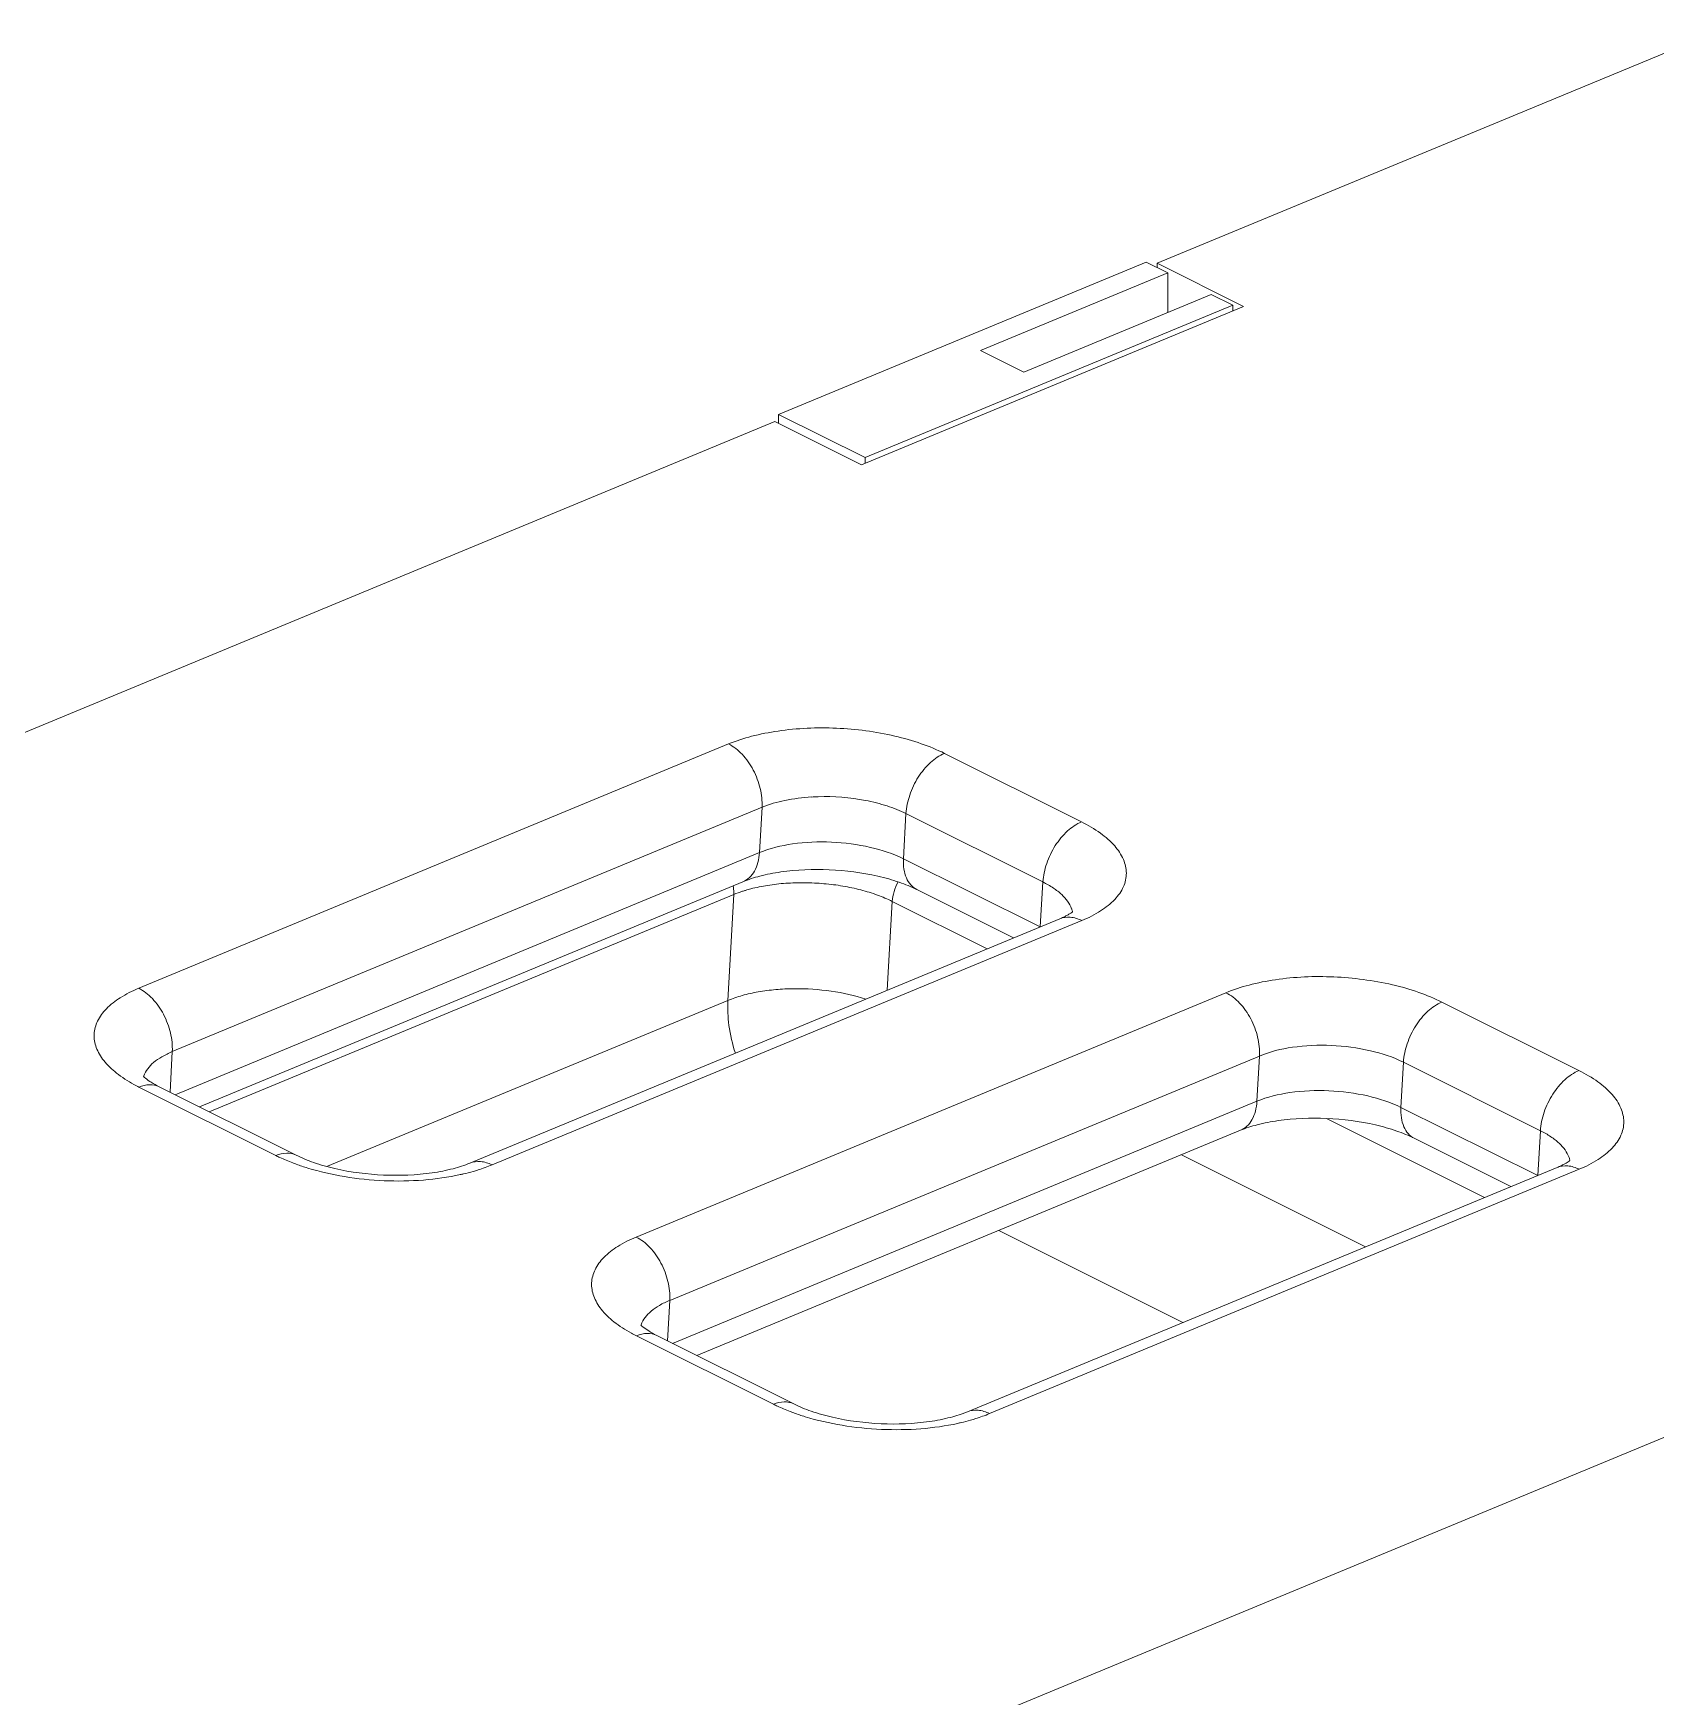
# Model space of a CAD drawing. Header units: millimetres. Extents: x 0 to 2382, y 0 to 1684.
# Drawn here: x 1458.9 to 1618, y 1280.3 to 1443.5 of the extents above; entities that cross this region are included whole.
import ezdxf

# ---------------------------------------------------------------- set-up
doc = ezdxf.new("R2010")
doc.units = ezdxf.units.MM
doc.layers.get('0').update_dxf_attribs({"lineweight": 13})

msp = doc.modelspace()

# ---------------------------------------------------------------- linework, layer by layer
for p, q in [((1623.57, 1443.52), (1569.12, 1420.96)), ((1568.06, 1421.08), (1532, 1406.13)), ((1551.8, 1412.4), (1570.18, 1420.02)), ((1570.18, 1420.02), (1568.06, 1421.08)), ((1569.12, 1420.96), (1569.12, 1420.55)), ((1569.12, 1420.96), (1577.61, 1416.71)), ((1570.18, 1420.02), (1570.18, 1416.14)), ((1577.61, 1416.71), (1540.13, 1401.19)), ((1540.48, 1401.89), (1576.54, 1416.83)), ((1574.42, 1417.9), (1556.04, 1410.28)), ((1576.54, 1416.83), (1574.42, 1417.9)), ((1576.54, 1416.28), (1576.54, 1416.83)), ((1556.04, 1410.28), (1551.8, 1412.4)), ((1531.64, 1405.43), (1366.76, 1337.11)), ((1531.64, 1405.43), (1540.13, 1401.19)), ((1532, 1405.25), (1532, 1406.13)), ((1540.48, 1401.89), (1532, 1406.13)), ((1540.48, 1401.33), (1540.48, 1401.89)), ((1469.24, 1349.83), (1527.08, 1373.8)), ((1548.27, 1372.88), (1561.7, 1366.16)), ((1530.37, 1367.59), (1472.53, 1343.62)), ((1530.12, 1363.14), (1530.37, 1367.59)), ((1544.49, 1366.97), (1544.25, 1362.53)), ((1557.93, 1360.26), (1544.49, 1366.97)), ((1472.81, 1339.39), (1530.12, 1363.14)), ((1544.25, 1362.53), (1557.66, 1355.86)), ((1475.19, 1338.2), (1528.5, 1360.29)), ((1545.54, 1359.52), (1555.04, 1354.77)), ((1557.66, 1355.86), (1557.93, 1360.26)), ((1527.6, 1359.03), (1476.16, 1337.72)), ((1527.02, 1348.64), (1527.6, 1359.03)), ((1543.14, 1358.36), (1542.65, 1349.64)), ((1552.45, 1353.7), (1543.14, 1358.36)), ((1501.73, 1332.68), (1559.57, 1356.65)), ((1561.73, 1356.47), (1503.89, 1332.51)), ((1487.76, 1332.37), (1527.02, 1348.64)), ((1518.03, 1325.43), (1575.87, 1349.4)), ((1597.06, 1348.48), (1610.49, 1341.76)), ((1472.53, 1343.62), (1472.31, 1339.64)), ((1579.16, 1343.19), (1521.32, 1319.22)), ((1578.91, 1338.75), (1579.16, 1343.19)), ((1593.28, 1342.58), (1593.04, 1338.14)), ((1606.72, 1335.86), (1593.28, 1342.58)), ((1482.7, 1333.42), (1469.26, 1340.14)), ((1471.25, 1340.17), (1484.69, 1333.45)), ((1521.6, 1315), (1578.91, 1338.75)), ((1593.04, 1338.14), (1606.45, 1331.46)), ((1601.24, 1329.31), (1585.81, 1337.03)), ((1523.98, 1313.81), (1577.29, 1335.9)), ((1594.33, 1335.12), (1603.83, 1330.38)), ((1606.45, 1331.46), (1606.72, 1335.86)), ((1571.5, 1333.5), (1589.56, 1324.46)), ((1608.36, 1332.25), (1550.52, 1308.29)), ((1610.52, 1332.08), (1552.68, 1308.11)), ((1510.96, 1261.08), (1680.14, 1331.18)), ((1571.66, 1317.05), (1553.6, 1326.08)), ((1521.32, 1319.22), (1521.1, 1315.25)), ((1531.49, 1309.03), (1518.05, 1315.75)), ((1520.04, 1315.78), (1533.48, 1309.06))]:
    msp.add_line(p, q)
for centre, radius, start, end in [((1536.46, 1347.98), 20.65, 91.6536, 93.3875), ((1532.98, 1345.4), 14.66, 104.6972, 106.7364), ((1558.52, 1356.85), 2.35, 11.358, 19.0115), ((1476.15, 1353.92), 15.41, 241.3642, 243.4496), ((1471.86, 1340.48), 2.25, 160.7888, 161.9177), ((1607.31, 1332.46), 2.35, 11.358, 19.0115), ((1524.94, 1329.53), 15.41, 241.3642, 243.4496), ((1520.65, 1316.09), 2.25, 160.7888, 161.9177)]:
    msp.add_arc(centre, radius, start, end)
for points, knots in [([(1548.27, 1372.88), (1547.53, 1373.24), (1545.94, 1373.9), (1542.42, 1374.9), (1537.69, 1375.51), (1532.95, 1375.31), (1529.42, 1374.62), (1527.82, 1374.1), (1527.08, 1373.8)], [0, 0, 0, 0, 0.113408, 0.237655, 0.504093, 0.768331, 0.889971, 1, 1, 1, 1]), ([(1530.37, 1367.59), (1530.4, 1368.2), (1530.26, 1369.48), (1529.59, 1371.26), (1528.53, 1372.79), (1527.58, 1373.55), (1527.08, 1373.8)], [0, 0, 0, 0, 0.250629, 0.515653, 0.772061, 1, 1, 1, 1]), ([(1548.27, 1372.88), (1547.76, 1372.67), (1546.78, 1371.98), (1545.62, 1370.56), (1544.8, 1368.84), (1544.53, 1367.59), (1544.49, 1366.97)], [0, 0, 0, 0, 0.224043, 0.480113, 0.747077, 1, 1, 1, 1]), ([(1535.24, 1368.6), (1534.36, 1368.55), (1532.7, 1368.34), (1531.09, 1367.89), (1530.37, 1367.59)], [0, 0, 0, 0, 0.530619, 1, 1, 1, 1]), ([(1544.49, 1366.97), (1543.9, 1367.27), (1542.59, 1367.78), (1539.73, 1368.5), (1537.42, 1368.67), (1535.87, 1368.63)], [0, 0, 0, 0, 0.224656, 0.473364, 1, 1, 1, 1]), ([(1557.93, 1360.26), (1557.96, 1360.87), (1558.23, 1362.13), (1559.06, 1363.84), (1560.22, 1365.27), (1561.2, 1365.95), (1561.7, 1366.16)], [0, 0, 0, 0, 0.252923, 0.519887, 0.775957, 1, 1, 1, 1]), ([(1561.73, 1356.47), (1562.37, 1356.74), (1563.53, 1357.32), (1564.96, 1358.43), (1565.89, 1359.71), (1566.21, 1361.14), (1565.87, 1362.58), (1564.95, 1363.92), (1563.52, 1365.15), (1562.35, 1365.84), (1561.7, 1366.16)], [0, 0, 0, 0, 0.152317, 0.282092, 0.391998, 0.490617, 0.591125, 0.705794, 0.841606, 1, 1, 1, 1]), ([(1530.12, 1363.14), (1531.15, 1363.57), (1533.51, 1364.13), (1537.2, 1364.28), (1540.89, 1363.8), (1543.22, 1363.04), (1544.25, 1362.53)], [0, 0, 0, 0, 0.231436, 0.495888, 0.76254, 1, 1, 1, 1]), ([(1528.5, 1360.29), (1528.73, 1360.39), (1529.18, 1360.68), (1529.69, 1361.34), (1530.01, 1362.19), (1530.1, 1362.81), (1530.12, 1363.14)], [0, 0, 0, 0, 0.219473, 0.453927, 0.713393, 1, 1, 1, 1]), ([(1545.54, 1359.52), (1544.99, 1359.8), (1543.74, 1360.3), (1540.9, 1361.1), (1536.99, 1361.59), (1533.08, 1361.44), (1530.26, 1360.9), (1529.04, 1360.51), (1528.5, 1360.29)], [0, 0, 0, 0, 0.106081, 0.230433, 0.506716, 0.779844, 0.900086, 1, 1, 1, 1]), ([(1544.25, 1362.53), (1544.23, 1362.19), (1544.25, 1361.55), (1544.48, 1360.67), (1544.9, 1359.96), (1545.32, 1359.63), (1545.54, 1359.52)], [0, 0, 0, 0, 0.292653, 0.554097, 0.786101, 1, 1, 1, 1]), ([(1527.6, 1359.03), (1527.6, 1359.1), (1527.61, 1359.39), (1527.58, 1359.68), (1527.55, 1359.89)], [0, 0, 0, 0, 0.241537, 1, 1, 1, 1]), ([(1528.76, 1359.44), (1528.66, 1359.41), (1528.27, 1359.29), (1527.88, 1359.15), (1527.6, 1359.03)], [0, 0, 0, 0, 0.258247, 1, 1, 1, 1]), ([(1543.14, 1358.36), (1542.67, 1358.59), (1541.66, 1359.02), (1540.04, 1359.51), (1538.28, 1359.89), (1536.44, 1360.12), (1534.57, 1360.21), (1532.72, 1360.16), (1530.95, 1359.96), (1529.81, 1359.73), (1529.26, 1359.59)], [0, 0, 0, 0, 0.110732, 0.231058, 0.358512, 0.490303, 0.623383, 0.754661, 0.881119, 1, 1, 1, 1]), ([(1543.72, 1360.27), (1543.55, 1359.97), (1543.29, 1359.35), (1543.16, 1358.68), (1543.14, 1358.36)], [0, 0, 0, 0, 0.514387, 1, 1, 1, 1]), ([(1560.74, 1357.62), (1560.55, 1358.16), (1559.96, 1358.92), (1558.93, 1359.71), (1558.28, 1360.08), (1557.93, 1360.26)], [0, 0, 0, 0, 0.433958, 0.70052, 1, 1, 1, 1]), ([(1560.82, 1357.32), (1560.8, 1357.3), (1560.71, 1357.24), (1560.52, 1357.12), (1560.25, 1356.96), (1559.93, 1356.8), (1559.69, 1356.7), (1559.57, 1356.65)], [0.200526, 0.200526, 0.200526, 0.200526, 0.2492096, 0.3943648, 0.5690244, 0.7714646, 1, 1, 1, 1]), ([(1561.73, 1356.47), (1561.38, 1356.65), (1560.66, 1356.88), (1559.89, 1356.78), (1559.57, 1356.65)], [0, 0, 0, 0, 0.528247, 1, 1, 1, 1]), ([(1469.24, 1349.83), (1468.61, 1349.57), (1467.48, 1349.01), (1466.08, 1347.94), (1465.15, 1346.71), (1464.77, 1345.34), (1465.01, 1343.95), (1465.81, 1342.63), (1467.1, 1341.41), (1468.17, 1340.73), (1468.77, 1340.4)], [0, 0, 0, 0, 0.154256, 0.286426, 0.398792, 0.499082, 0.599547, 0.712351, 0.845034, 1, 1, 1, 1]), ([(1469.24, 1349.83), (1469.74, 1349.58), (1470.69, 1348.82), (1471.75, 1347.3), (1472.42, 1345.51), (1472.56, 1344.23), (1472.53, 1343.62)], [0, 0, 0, 0, 0.227939, 0.484347, 0.749371, 1, 1, 1, 1]), ([(1527.02, 1348.64), (1527.48, 1348.83), (1528.46, 1349.16), (1530.03, 1349.51), (1531.74, 1349.73), (1534.13, 1349.84), (1537.11, 1349.65), (1539.45, 1349.13), (1540.55, 1348.77)], [0, 0, 0, 0, 0.107608, 0.225157, 0.3506, 0.4814, 0.747354, 1, 1, 1, 1]), ([(1597.06, 1348.48), (1596.32, 1348.85), (1594.73, 1349.5), (1591.21, 1350.5), (1586.48, 1351.11), (1581.74, 1350.92), (1578.21, 1350.22), (1576.61, 1349.71), (1575.87, 1349.4)], [0, 0, 0, 0, 0.113408, 0.237655, 0.504093, 0.768331, 0.889971, 1, 1, 1, 1]), ([(1527.02, 1348.64), (1526.98, 1347.82), (1527.07, 1346.07), (1527.47, 1344.36), (1527.76, 1343.47)], [0, 0, 0, 0, 0.468331, 1, 1, 1, 1]), ([(1579.16, 1343.19), (1579.19, 1343.8), (1579.05, 1345.08), (1578.38, 1346.87), (1577.32, 1348.39), (1576.37, 1349.15), (1575.87, 1349.4)], [0, 0, 0, 0, 0.250629, 0.515653, 0.772061, 1, 1, 1, 1]), ([(1597.06, 1348.48), (1596.55, 1348.27), (1595.57, 1347.59), (1594.41, 1346.17), (1593.59, 1344.45), (1593.32, 1343.19), (1593.28, 1342.58)], [0, 0, 0, 0, 0.224043, 0.480113, 0.747077, 1, 1, 1, 1]), ([(1472.53, 1343.62), (1472.18, 1343.47), (1471.54, 1343.16), (1470.5, 1342.46), (1469.91, 1341.74), (1469.73, 1341.23), (1469.73, 1341.21), (1469.72, 1341.19), (1469.71, 1341.17)], [0, 0, 0, 0, 0.300619, 0.566646, 1, 1, 1, 1.015503, 1.015503, 1.015503, 1.015503]), ([(1593.28, 1342.58), (1592.26, 1343.09), (1589.92, 1343.85), (1586.23, 1344.33), (1582.54, 1344.18), (1580.19, 1343.62), (1579.16, 1343.19)], [0, 0, 0, 0, 0.23746, 0.504112, 0.768564, 1, 1, 1, 1]), ([(1606.72, 1335.86), (1606.75, 1336.48), (1607.02, 1337.73), (1607.85, 1339.45), (1609.01, 1340.87), (1609.99, 1341.56), (1610.49, 1341.76)], [0, 0, 0, 0, 0.252923, 0.519887, 0.775957, 1, 1, 1, 1]), ([(1610.52, 1332.08), (1611.16, 1332.34), (1612.32, 1332.92), (1613.75, 1334.04), (1614.68, 1335.32), (1615, 1336.74), (1614.66, 1338.18), (1613.74, 1339.53), (1612.31, 1340.76), (1611.14, 1341.44), (1610.49, 1341.76)], [0, 0, 0, 0, 0.152317, 0.282092, 0.391998, 0.490617, 0.591125, 0.705794, 0.841606, 1, 1, 1, 1]), ([(1471.25, 1340.17), (1470.97, 1340.31), (1470.27, 1340.45), (1469.6, 1340.28), (1469.26, 1340.14)], [0, 0, 0, 0, 0.469195, 1, 1, 1, 1]), ([(1469.71, 1341.17), (1469.77, 1341.11), (1470.01, 1340.91), (1470.52, 1340.56), (1470.98, 1340.31), (1471.25, 1340.17)], [0.1625975, 0.1625975, 0.1625975, 0.1625975, 0.2744656, 0.5888922, 1, 1, 1, 1]), ([(1578.91, 1338.75), (1579.94, 1339.18), (1582.3, 1339.74), (1585.99, 1339.89), (1589.68, 1339.41), (1592.01, 1338.65), (1593.04, 1338.14)], [0, 0, 0, 0, 0.231436, 0.495888, 0.76254, 1, 1, 1, 1]), ([(1577.29, 1335.9), (1577.52, 1335.99), (1577.97, 1336.29), (1578.48, 1336.95), (1578.8, 1337.79), (1578.89, 1338.42), (1578.91, 1338.75)], [0, 0, 0, 0, 0.219473, 0.453927, 0.713393, 1, 1, 1, 1]), ([(1593.04, 1338.14), (1593.02, 1337.8), (1593.04, 1337.16), (1593.27, 1336.27), (1593.69, 1335.56), (1594.11, 1335.23), (1594.33, 1335.12)], [0, 0, 0, 0, 0.292653, 0.554097, 0.786101, 1, 1, 1, 1]), ([(1594.33, 1335.12), (1593.78, 1335.4), (1592.53, 1335.9), (1589.69, 1336.7), (1585.78, 1337.2), (1581.87, 1337.05), (1579.05, 1336.51), (1577.83, 1336.12), (1577.29, 1335.9)], [0, 0, 0, 0, 0.106081, 0.230433, 0.506716, 0.779844, 0.900086, 1, 1, 1, 1]), ([(1609.53, 1333.22), (1609.34, 1333.76), (1608.75, 1334.52), (1607.72, 1335.32), (1607.07, 1335.69), (1606.72, 1335.86)], [0, 0, 0, 0, 0.433958, 0.70052, 1, 1, 1, 1]), ([(1482.7, 1333.42), (1483.03, 1333.56), (1483.71, 1333.74), (1484.4, 1333.6), (1484.69, 1333.45)], [0, 0, 0, 0, 0.530805, 1, 1, 1, 1]), ([(1482.7, 1333.42), (1482.83, 1333.36), (1483.36, 1333.1), (1483.91, 1332.87), (1484.34, 1332.71)], [0, 0, 0, 0, 0.241876, 1, 1, 1, 1]), ([(1501.73, 1332.68), (1501.19, 1332.46), (1499.97, 1332.07), (1497.15, 1331.53), (1493.23, 1331.38), (1489.33, 1331.88), (1486.49, 1332.67), (1485.24, 1333.18), (1484.69, 1333.45)], [0, 0, 0, 0, 0.09991, 0.220149, 0.493271, 0.769559, 0.893914, 1, 1, 1, 1]), ([(1484.34, 1332.71), (1484.46, 1332.66), (1484.94, 1332.48), (1485.44, 1332.31), (1485.81, 1332.2)], [0, 0, 0, 0, 0.244903, 1, 1, 1, 1]), ([(1485.81, 1332.2), (1487, 1331.84), (1489.47, 1331.27), (1493.29, 1330.88), (1497.1, 1330.94), (1499.59, 1331.29), (1500.78, 1331.55)], [0, 0, 0, 0, 0.245208, 0.502747, 0.758871, 1, 1, 1, 1]), ([(1500.78, 1331.55), (1500.88, 1331.57), (1501.31, 1331.67), (1501.72, 1331.78), (1502.03, 1331.87)], [0, 0, 0, 0, 0.254556, 1, 1, 1, 1]), ([(1501.73, 1332.68), (1502.05, 1332.82), (1502.81, 1332.92), (1503.54, 1332.68), (1503.89, 1332.51)], [0, 0, 0, 0, 0.471753, 1, 1, 1, 1]), ([(1502.03, 1331.87), (1502.2, 1331.91), (1502.82, 1332.1), (1503.44, 1332.32), (1503.89, 1332.51)], [0, 0, 0, 0, 0.259506, 1, 1, 1, 1]), ([(1609.61, 1332.92), (1609.59, 1332.91), (1609.5, 1332.84), (1609.31, 1332.72), (1609.04, 1332.57), (1608.72, 1332.41), (1608.48, 1332.31), (1608.36, 1332.25)], [0.200526, 0.200526, 0.200526, 0.200526, 0.2492096, 0.3943648, 0.5690244, 0.7714646, 1, 1, 1, 1]), ([(1610.52, 1332.08), (1610.17, 1332.25), (1609.45, 1332.49), (1608.68, 1332.39), (1608.36, 1332.25)], [0, 0, 0, 0, 0.528247, 1, 1, 1, 1]), ([(1518.03, 1325.43), (1517.4, 1325.18), (1516.27, 1324.61), (1514.87, 1323.54), (1513.94, 1322.31), (1513.56, 1320.95), (1513.8, 1319.55), (1514.6, 1318.23), (1515.89, 1317.01), (1516.96, 1316.33), (1517.56, 1316.01)], [0, 0, 0, 0, 0.154256, 0.286426, 0.398792, 0.499082, 0.599547, 0.712351, 0.845034, 1, 1, 1, 1]), ([(1518.03, 1325.43), (1518.53, 1325.18), (1519.48, 1324.42), (1520.54, 1322.9), (1521.21, 1321.11), (1521.35, 1319.84), (1521.32, 1319.22)], [0, 0, 0, 0, 0.227939, 0.484347, 0.749371, 1, 1, 1, 1]), ([(1521.32, 1319.22), (1520.97, 1319.08), (1520.33, 1318.77), (1519.29, 1318.06), (1518.7, 1317.34), (1518.52, 1316.83), (1518.52, 1316.81), (1518.51, 1316.79), (1518.5, 1316.78)], [0, 0, 0, 0, 0.300619, 0.566646, 1, 1, 1, 1.015503, 1.015503, 1.015503, 1.015503]), ([(1520.04, 1315.78), (1519.76, 1315.92), (1519.06, 1316.06), (1518.39, 1315.88), (1518.05, 1315.75)], [0, 0, 0, 0, 0.469195, 1, 1, 1, 1]), ([(1518.5, 1316.78), (1518.56, 1316.72), (1518.8, 1316.52), (1519.31, 1316.17), (1519.77, 1315.91), (1520.04, 1315.78)], [0.1625975, 0.1625975, 0.1625975, 0.1625975, 0.2744656, 0.5888922, 1, 1, 1, 1]), ([(1531.49, 1309.03), (1531.82, 1309.17), (1532.5, 1309.34), (1533.19, 1309.2), (1533.48, 1309.06)], [0, 0, 0, 0, 0.530805, 1, 1, 1, 1]), ([(1531.49, 1309.03), (1531.62, 1308.96), (1532.15, 1308.71), (1532.7, 1308.47), (1533.13, 1308.31)], [0, 0, 0, 0, 0.241876, 1, 1, 1, 1]), ([(1550.52, 1308.29), (1549.98, 1308.06), (1548.76, 1307.68), (1545.94, 1307.13), (1542.02, 1306.99), (1538.12, 1307.48), (1535.28, 1308.28), (1534.03, 1308.78), (1533.48, 1309.06)], [0, 0, 0, 0, 0.09991, 0.220149, 0.493271, 0.769559, 0.893914, 1, 1, 1, 1]), ([(1533.13, 1308.31), (1533.25, 1308.27), (1533.73, 1308.08), (1534.23, 1307.92), (1534.6, 1307.8)], [0, 0, 0, 0, 0.244903, 1, 1, 1, 1]), ([(1534.6, 1307.8), (1535.79, 1307.44), (1538.27, 1306.88), (1542.08, 1306.49), (1545.89, 1306.54), (1548.38, 1306.89), (1549.57, 1307.15)], [0, 0, 0, 0, 0.245208, 0.502747, 0.758871, 1, 1, 1, 1]), ([(1549.57, 1307.15), (1549.67, 1307.18), (1550.1, 1307.27), (1550.51, 1307.38), (1550.82, 1307.47)], [0, 0, 0, 0, 0.254556, 1, 1, 1, 1]), ([(1550.52, 1308.29), (1550.84, 1308.42), (1551.61, 1308.52), (1552.33, 1308.29), (1552.68, 1308.11)], [0, 0, 0, 0, 0.471753, 1, 1, 1, 1]), ([(1550.82, 1307.47), (1550.99, 1307.52), (1551.61, 1307.7), (1552.23, 1307.92), (1552.68, 1308.11)], [0, 0, 0, 0, 0.259506, 1, 1, 1, 1])]:
    msp.add_open_spline(points, degree=3, knots=knots)

doc.saveas('drawing.dxf')
